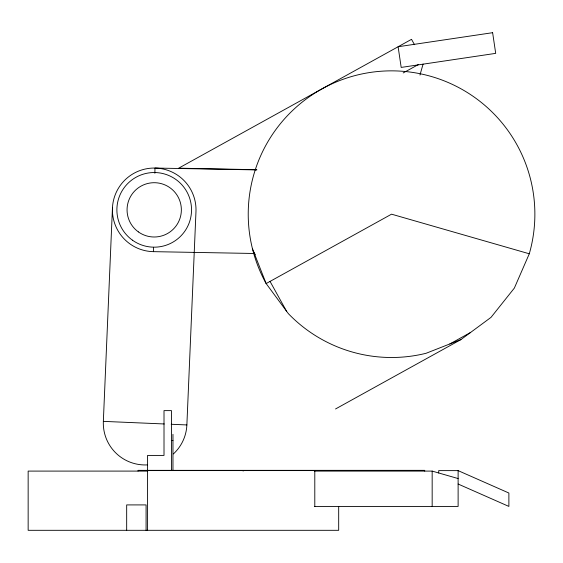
<?xml version="1.0" encoding="UTF-8"?>
<svg xmlns="http://www.w3.org/2000/svg" width="563" height="563" viewBox="0 0 563 563"><rect width="100%" height="100%" fill="white"/><g stroke="black" fill="none" stroke-linecap="round" stroke-linejoin="round"><path stroke-width="0.84" d="M254.469 253.491L153.446 251.654L153.53 247.298M154.874 173.284L154.973 168.055L256.869 169.913M147.527 464.883A41.803 41.803 0 0 1 103.346 421.37L112.445 208.071M173.383 453.947A41.803 41.803 0 0 0 186.874 424.938L195.973 211.639A41.803 41.803 0 0 0 155.648 168.077A41.803 41.803 0 0 0 112.424 208.753A41.803 41.803 0 0 0 153.446 251.654M419.963 75.069L423.087 64.069M460.942 339.58L426.121 353.268A143.326 143.326 0 0 1 288.376 313.661L266.144 283.569A143.326 143.326 0 0 1 375.437 71.761A143.326 143.326 0 0 1 529.29 253.786L514.35 288.087L491.035 317.349L460.942 339.58L335.534 408.97M403.192 72.944L418.464 64.492M449.823 343.951L470.548 332.487M171.307 440.484L172.968 440.484M458.12 484.025L508.882 506.418L508.882 493.019L458.12 470.626L438.711 470.626L438.711 473.004M147.724 471.09L28.15 471.09L28.15 530.311L338.687 530.311L338.687 506.418M314.351 471.09L432.166 471.09L458.12 478.557M314.351 506.418L458.12 506.418L458.12 470.626M256.728 169.709L178.675 168.168L411.525 39.326L414.488 44.681M103.346 421.37L164.248 423.967M171.208 424.27L186.874 424.938M529.29 253.786L391.552 214.179L266.144 283.569L252.456 248.747M253.639 251.752L255.321 254.8M270.05 281.409L286.454 311.058M432.166 471.09L432.166 506.418M424.699 471.09L424.699 470.344L138.055 470.344L138.055 471.09M314.794 506.418L314.794 470.591L147.583 470.591L147.583 530.311M243.139 470.591L243.139 471.09M172.968 434.333L172.968 470.344M171.476 470.344L171.476 410.624L164.009 410.624L164.009 455.411L147.583 455.411L147.583 470.344M146.084 530.311L146.084 504.912L126.675 504.912L126.675 530.311M492.625 32.689L398.111 46.743L401.187 67.419L495.7 53.365L492.625 32.689M132.425 240.162A37.327 37.327 0 0 0 191.35 213.574A37.327 37.327 0 0 0 138.857 175.832A37.327 37.327 0 0 0 132.425 240.162M138.364 231.893A27.144 27.144 0 0 0 181.223 212.561A27.144 27.144 0 0 0 143.044 185.107A27.144 27.144 0 0 0 138.364 231.893"/></g></svg>
